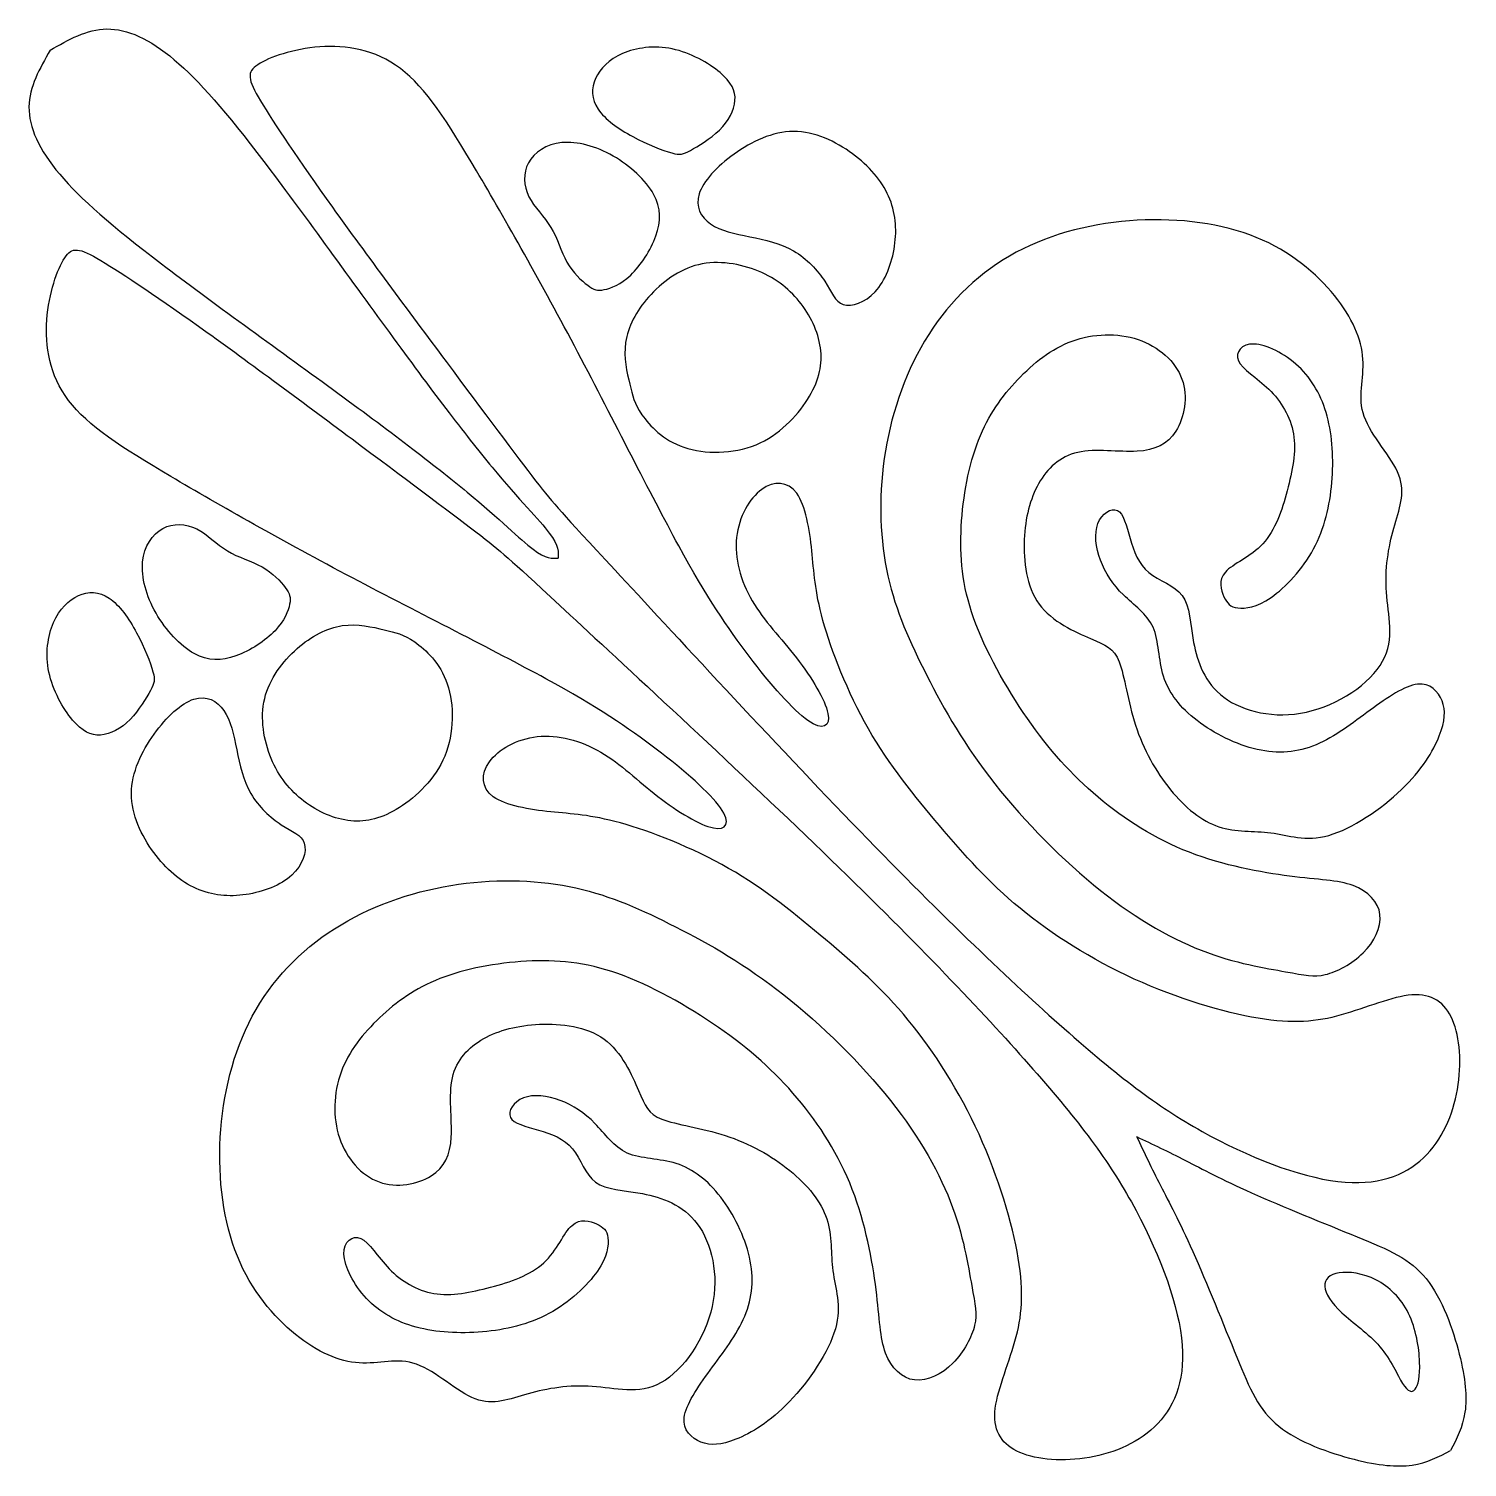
# Model space of a CAD drawing. Header units: millimetres. Extents: x 183 to 445, y 12 to 405.
# Drawn here: x 183.49 to 214.53, y 241.98 to 273.02 of the extents above; entities that cross this region are included whole.
import ezdxf

# ---------------------------------------------------------------- set-up
doc = ezdxf.new("R2010")
doc.units = ezdxf.units.MM
doc.layers.add('Default', color=7, linetype='Continuous')
doc.layers.add('DV1_Layer_1', color=7, linetype='Continuous')

# ---------------------------------------------------------------- blocks, each defined once
blk = doc.blocks.new('SE')
at = {"layer": 'DV1_Layer_1', "color": 7, "linetype": 'Continuous'}
for points, knots in [([(183.951, 272.561), (184.345, 272.787), (184.739, 273.013), (185.176, 273.018), (185.614, 273.023), (186.095, 272.806), (186.63, 272.356), (187.165, 271.905), (187.754, 271.22), (188.559, 270.162), (189.364, 269.104), (190.386, 267.674), (191.27, 266.466), (192.153, 265.258), (192.898, 264.272), (193.487, 263.563), (194.076, 262.854), (194.509, 262.421), (194.721, 262.14), (194.932, 261.858), (194.922, 261.729), (194.913, 261.599)], [0, 0, 0, 0, 0.125, 0.125, 0.125, 0.25, 0.25, 0.25, 0.375, 0.375, 0.375, 0.5, 0.5, 0.5, 0.625, 0.625, 0.625, 0.75, 0.75, 0.75, 1, 1, 1, 1]), ([(183.951, 272.561), (183.725, 272.167), (183.499, 271.773), (183.494, 271.335), (183.489, 270.898), (183.706, 270.417), (184.156, 269.882), (184.607, 269.347), (185.292, 268.758), (186.35, 267.953), (187.408, 267.147), (188.838, 266.126), (190.046, 265.242), (191.254, 264.359), (192.24, 263.614), (192.949, 263.025), (193.658, 262.436), (194.091, 262.003), (194.372, 261.792), (194.653, 261.58), (194.783, 261.589), (194.913, 261.599)], [0, 0, 0, 0, 0.125, 0.125, 0.125, 0.25, 0.25, 0.25, 0.375, 0.375, 0.375, 0.5, 0.5, 0.5, 0.625, 0.625, 0.625, 0.75, 0.75, 0.75, 1, 1, 1, 1]), ([(194.427, 263.269), (194.013, 263.803), (193.305, 264.753), (192.495, 265.841), (191.684, 266.928), (190.771, 268.155), (190.043, 269.17), (189.316, 270.186), (188.775, 270.991), (188.493, 271.466), (188.21, 271.941), (188.186, 272.085), (188.433, 272.248), (188.679, 272.41), (189.196, 272.59), (189.767, 272.632), (190.338, 272.674), (190.963, 272.578), (191.51, 272.163), (192.057, 271.749), (192.526, 271.015), (193.151, 269.958), (193.776, 268.9), (194.557, 267.518), (195.338, 266.039), (196.12, 264.561), (196.901, 262.986), (197.514, 261.868), (198.127, 260.75), (198.572, 260.089), (199.034, 259.482), (199.497, 258.875), (199.978, 258.322), (200.303, 258.094), (200.627, 257.865), (200.796, 257.962), (200.735, 258.25), (200.675, 258.538), (200.387, 259.019), (200.056, 259.446), (199.726, 259.873), (199.353, 260.245), (199.101, 260.678), (198.848, 261.111), (198.716, 261.604), (198.764, 262.048), (198.812, 262.493), (199.041, 262.89), (199.305, 263.082), (199.569, 263.274), (199.87, 263.262), (200.062, 262.998), (200.254, 262.733), (200.339, 262.216), (200.387, 261.76), (200.435, 261.303), (200.447, 260.906), (200.627, 260.257), (200.808, 259.608), (201.156, 258.707), (201.607, 257.919), (202.058, 257.132), (202.61, 256.459), (203.145, 255.828), (203.68, 255.197), (204.197, 254.608), (204.882, 254.043), (205.567, 253.478), (206.421, 252.937), (207.346, 252.516), (208.272, 252.096), (209.27, 251.795), (210.021, 251.669), (210.772, 251.543), (211.277, 251.591), (211.812, 251.741), (212.347, 251.891), (212.912, 252.144), (213.338, 252.174), (213.765, 252.204), (214.054, 252.012), (214.216, 251.633), (214.378, 251.254), (214.414, 250.689), (214.222, 249.583), (213.994, 249.043), (213.585, 248.658), (213.176, 248.273), (212.587, 248.045), (211.74, 248.147), (210.892, 248.249), (209.786, 248.682), (208.807, 249.229), (207.827, 249.776), (206.974, 250.437), (205.832, 251.446), (204.69, 252.456), (203.26, 253.815), (201.42, 255.715), (199.579, 257.615), (197.33, 260.057), (196.145, 261.337), (194.96, 262.617), (194.84, 262.735), (194.427, 263.269)], [0, 0, 0, 0, 0.027778, 0.027778, 0.027778, 0.055556, 0.055556, 0.055556, 0.083333, 0.083333, 0.083333, 0.111111, 0.111111, 0.111111, 0.138889, 0.138889, 0.138889, 0.166667, 0.166667, 0.166667, 0.194444, 0.194444, 0.194444, 0.222222, 0.222222, 0.222222, 0.25, 0.25, 0.25, 0.277778, 0.277778, 0.277778, 0.305556, 0.305556, 0.305556, 0.333333, 0.333333, 0.333333, 0.361111, 0.361111, 0.361111, 0.388889, 0.388889, 0.388889, 0.416667, 0.416667, 0.416667, 0.444444, 0.444444, 0.444444, 0.472222, 0.472222, 0.472222, 0.5, 0.5, 0.5, 0.527778, 0.527778, 0.527778, 0.555556, 0.555556, 0.555556, 0.583333, 0.583333, 0.583333, 0.611111, 0.611111, 0.611111, 0.638889, 0.638889, 0.638889, 0.666667, 0.666667, 0.666667, 0.694444, 0.694444, 0.694444, 0.722222, 0.722222, 0.722222, 0.75, 0.75, 0.75, 0.777778, 0.777778, 0.805556, 0.805556, 0.805556, 0.833333, 0.833333, 0.833333, 0.861111, 0.861111, 0.861111, 0.888889, 0.888889, 0.888889, 0.916667, 0.916667, 0.916667, 0.944444, 0.944444, 0.944444, 1, 1, 1, 1]), ([(197.363, 270.343), (197.171, 270.397), (196.838, 270.527), (196.525, 270.695), (196.213, 270.863), (195.922, 271.07), (195.628, 271.508), (195.624, 271.74), (195.721, 271.953), (195.817, 272.166), (196.012, 272.361), (196.303, 272.487), (196.594, 272.614), (196.982, 272.671), (197.374, 272.588), (197.766, 272.505), (198.162, 272.283), (198.407, 272.077), (198.651, 271.872), (198.744, 271.683), (198.729, 271.473), (198.714, 271.262), (198.591, 271.031), (198.395, 270.837), (198.198, 270.644), (197.928, 270.488), (197.767, 270.399), (197.606, 270.31), (197.555, 270.289), (197.363, 270.343)], [0, 0, 0, 0, 0.090909, 0.090909, 0.090909, 0.181818, 0.181818, 0.272727, 0.272727, 0.272727, 0.363636, 0.363636, 0.363636, 0.454545, 0.454545, 0.454545, 0.545455, 0.545455, 0.545455, 0.636364, 0.636364, 0.636364, 0.727273, 0.727273, 0.727273, 0.818182, 0.818182, 0.818182, 1, 1, 1, 1]), ([(200.665, 267.573), (200.513, 267.806), (200.279, 268.064), (199.994, 268.229), (199.708, 268.395), (199.372, 268.467), (199.049, 268.534), (198.726, 268.602), (198.417, 268.665), (198.202, 268.81), (197.988, 268.956), (197.868, 269.184), (197.955, 269.458), (198.042, 269.731), (198.336, 270.049), (198.71, 270.318), (199.084, 270.587), (199.537, 270.806), (199.992, 270.807), (200.447, 270.809), (200.904, 270.593), (201.265, 270.327), (201.627, 270.061), (201.895, 269.746), (202.045, 269.407), (202.195, 269.067), (202.228, 268.704), (202.172, 268.333), (202.117, 267.962), (201.973, 267.584), (201.755, 267.348), (201.537, 267.112), (201.246, 267.019), (201.066, 267.076), (200.886, 267.133), (200.816, 267.34), (200.665, 267.573)], [0, 0, 0, 0, 0.076923, 0.076923, 0.076923, 0.153846, 0.153846, 0.153846, 0.230769, 0.230769, 0.230769, 0.307692, 0.307692, 0.307692, 0.384615, 0.384615, 0.384615, 0.461538, 0.461538, 0.461538, 0.538462, 0.538462, 0.538462, 0.615385, 0.615385, 0.615385, 0.692308, 0.692308, 0.692308, 0.769231, 0.769231, 0.769231, 0.846154, 0.846154, 0.846154, 1, 1, 1, 1]), ([(195.55, 267.488), (195.417, 267.587), (195.231, 267.761), (195.102, 267.989), (194.973, 268.217), (194.901, 268.5), (194.613, 268.974), (194.396, 269.166), (194.281, 269.399), (194.165, 269.632), (194.15, 269.905), (194.273, 270.13), (194.396, 270.355), (194.658, 270.533), (194.991, 270.566), (195.324, 270.599), (195.73, 270.488), (196.1, 270.276), (196.471, 270.064), (196.808, 269.752), (196.973, 269.452), (197.138, 269.151), (197.132, 268.863), (197.021, 268.554), (196.91, 268.244), (196.693, 267.914), (196.479, 267.708), (196.264, 267.503), (196.051, 267.422), (195.905, 267.393), (195.76, 267.364), (195.682, 267.388), (195.55, 267.488)], [0, 0, 0, 0, 0.083333, 0.083333, 0.083333, 0.166667, 0.166667, 0.25, 0.25, 0.25, 0.333333, 0.333333, 0.333333, 0.416667, 0.416667, 0.416667, 0.5, 0.5, 0.5, 0.583333, 0.583333, 0.583333, 0.666667, 0.666667, 0.666667, 0.75, 0.75, 0.75, 0.833333, 0.833333, 0.833333, 1, 1, 1, 1]), ([(210.612, 252.675), (210.188, 252.75), (209.522, 252.852), (208.062, 253.422), (207.27, 253.891), (206.465, 254.551), (205.66, 255.212), (204.843, 256.065), (203.594, 257.698), (203.162, 258.479), (202.801, 259.2), (202.441, 259.921), (202.153, 260.581), (202, 261.359), (201.846, 262.137), (201.828, 263.031), (201.976, 263.917), (202.123, 264.803), (202.435, 265.68), (202.909, 266.425), (203.384, 267.169), (204.021, 267.782), (204.798, 268.199), (205.576, 268.617), (206.495, 268.839), (207.411, 268.89), (208.327, 268.941), (209.239, 268.821), (209.978, 268.521), (210.717, 268.22), (211.281, 267.74), (211.666, 267.265), (212.05, 266.791), (212.254, 266.322), (212.281, 265.893), (212.308, 265.464), (212.158, 265.073), (212.308, 264.653), (212.458, 264.232), (212.908, 263.781), (213.058, 263.387), (213.208, 262.992), (213.058, 262.655), (212.944, 262.245), (212.83, 261.837), (212.751, 261.356), (212.787, 260.862), (212.823, 260.368), (212.974, 259.861), (212.705, 259.375), (212.435, 258.89), (211.744, 258.426), (211.059, 258.276), (210.375, 258.125), (209.696, 258.287), (209.279, 258.596), (208.861, 258.906), (208.705, 259.362), (208.627, 259.776), (208.549, 260.191), (208.549, 260.563), (208.213, 261.02), (207.876, 261.103), (207.657, 261.287), (207.438, 261.47), (207.336, 261.752), (207.255, 262.025), (207.173, 262.299), (207.114, 262.563), (206.981, 262.629), (206.849, 262.695), (206.645, 262.563), (206.561, 262.347), (206.477, 262.131), (206.513, 261.83), (206.615, 261.554), (206.717, 261.278), (206.885, 261.025), (207.111, 260.806), (207.336, 260.587), (207.618, 260.401), (207.75, 260.107), (207.882, 259.812), (207.864, 259.41), (207.978, 259.05), (208.092, 258.689), (208.339, 258.371), (208.702, 258.092), (209.065, 257.812), (209.546, 257.572), (209.996, 257.47), (210.447, 257.368), (210.867, 257.404), (211.269, 257.572), (211.672, 257.74), (212.056, 258.041), (212.813, 258.593), (213.185, 258.846), (213.459, 258.879), (213.732, 258.912), (213.906, 258.725), (213.987, 258.518), (214.068, 258.311), (214.056, 258.083), (213.927, 257.761), (213.798, 257.44), (213.552, 257.026), (213.113, 256.605), (212.675, 256.185), (212.044, 255.758), (211.543, 255.617), (211.041, 255.476), (210.669, 255.62), (210.294, 255.672), (209.918, 255.722), (209.54, 255.68), (209.17, 255.804), (208.801, 255.927), (208.441, 256.215), (208.126, 256.602), (207.81, 256.99), (207.54, 257.476), (207.372, 257.993), (207.204, 258.509), (207.138, 259.056), (207.02, 259.359), (206.903, 259.662), (206.735, 259.722), (206.402, 259.863), (206.068, 260.005), (205.57, 260.227), (205.291, 260.608), (205.011, 260.989), (204.951, 261.53), (204.972, 262.001), (204.993, 262.473), (205.096, 262.875), (205.282, 263.206), (205.468, 263.536), (205.738, 263.794), (206.125, 263.881), (206.513, 263.968), (207.017, 263.884), (207.792, 263.926), (208.062, 264.052), (208.243, 264.341), (208.423, 264.629), (208.513, 265.079), (208.375, 265.464), (208.237, 265.848), (207.87, 266.166), (207.426, 266.317), (206.981, 266.467), (206.459, 266.449), (206.005, 266.284), (205.552, 266.118), (205.168, 265.806), (204.489, 265.091), (204.195, 264.689), (203.774, 263.608), (203.648, 262.929), (203.612, 262.281), (203.576, 261.632), (203.63, 261.013), (203.879, 260.308), (204.129, 259.602), (204.573, 258.81), (205.038, 258.14), (205.504, 257.47), (205.99, 256.924), (207.138, 255.957), (207.798, 255.536), (208.534, 255.251), (209.269, 254.966), (210.08, 254.815), (211.317, 254.659), (211.744, 254.653), (212.392, 254.413), (212.615, 254.179), (212.648, 253.906), (212.681, 253.633), (212.525, 253.32), (212.284, 253.08), (212.044, 252.84), (211.72, 252.672), (211.468, 252.612), (211.215, 252.551), (211.035, 252.6), (210.612, 252.675)], [0, 0, 0, 0, 0.014925, 0.014925, 0.029851, 0.029851, 0.029851, 0.044776, 0.044776, 0.059701, 0.059701, 0.059701, 0.074627, 0.074627, 0.074627, 0.089552, 0.089552, 0.089552, 0.104478, 0.104478, 0.104478, 0.119403, 0.119403, 0.119403, 0.134328, 0.134328, 0.134328, 0.149254, 0.149254, 0.149254, 0.164179, 0.164179, 0.164179, 0.179104, 0.179104, 0.179104, 0.19403, 0.19403, 0.19403, 0.208955, 0.208955, 0.208955, 0.223881, 0.223881, 0.223881, 0.238806, 0.238806, 0.238806, 0.253731, 0.253731, 0.253731, 0.268657, 0.268657, 0.268657, 0.283582, 0.283582, 0.283582, 0.298507, 0.298507, 0.298507, 0.313433, 0.313433, 0.328358, 0.328358, 0.328358, 0.343284, 0.343284, 0.343284, 0.358209, 0.358209, 0.358209, 0.373134, 0.373134, 0.373134, 0.38806, 0.38806, 0.38806, 0.402985, 0.402985, 0.402985, 0.41791, 0.41791, 0.41791, 0.432836, 0.432836, 0.432836, 0.447761, 0.447761, 0.447761, 0.462687, 0.462687, 0.462687, 0.477612, 0.477612, 0.477612, 0.492537, 0.492537, 0.507463, 0.507463, 0.507463, 0.522388, 0.522388, 0.522388, 0.537313, 0.537313, 0.537313, 0.552239, 0.552239, 0.552239, 0.567164, 0.567164, 0.567164, 0.58209, 0.58209, 0.58209, 0.597015, 0.597015, 0.597015, 0.61194, 0.61194, 0.61194, 0.626866, 0.626866, 0.626866, 0.641791, 0.641791, 0.641791, 0.656716, 0.656716, 0.656716, 0.671642, 0.671642, 0.671642, 0.686567, 0.686567, 0.686567, 0.701493, 0.701493, 0.701493, 0.716418, 0.716418, 0.716418, 0.731343, 0.731343, 0.746269, 0.746269, 0.746269, 0.761194, 0.761194, 0.761194, 0.776119, 0.776119, 0.776119, 0.791045, 0.791045, 0.791045, 0.80597, 0.80597, 0.820896, 0.820896, 0.835821, 0.835821, 0.835821, 0.850746, 0.850746, 0.850746, 0.865672, 0.865672, 0.865672, 0.880597, 0.880597, 0.895522, 0.895522, 0.895522, 0.910448, 0.910448, 0.925373, 0.925373, 0.940299, 0.940299, 0.940299, 0.955224, 0.955224, 0.955224, 0.970149, 0.970149, 0.970149, 1, 1, 1, 1]), ([(193.242, 262.085), (192.709, 262.499), (191.759, 263.207), (190.671, 264.017), (189.583, 264.828), (188.357, 265.741), (187.342, 266.469), (186.326, 267.196), (185.52, 267.737), (185.046, 268.019), (184.571, 268.302), (184.427, 268.326), (184.264, 268.079), (184.102, 267.833), (183.922, 267.316), (183.838, 266.174), (183.934, 265.549), (184.348, 265.002), (184.763, 264.455), (185.496, 263.986), (186.554, 263.361), (187.612, 262.736), (188.994, 261.955), (190.473, 261.174), (191.951, 260.392), (193.526, 259.611), (194.644, 258.998), (195.762, 258.385), (196.423, 257.94), (197.03, 257.477), (197.637, 257.015), (198.19, 256.534), (198.418, 256.209), (198.647, 255.885), (198.55, 255.717), (198.262, 255.776), (197.973, 255.837), (197.492, 256.125), (197.066, 256.456), (196.639, 256.786), (196.267, 257.159), (195.834, 257.411), (195.401, 257.664), (194.908, 257.796), (194.463, 257.748), (194.019, 257.7), (193.622, 257.471), (193.237, 256.942), (193.249, 256.642), (193.514, 256.45), (193.778, 256.257), (194.295, 256.173), (194.752, 256.125), (195.209, 256.077), (195.605, 256.065), (196.255, 255.885), (196.904, 255.704), (197.805, 255.356), (198.592, 254.905), (199.38, 254.454), (200.053, 253.901), (200.684, 253.366), (201.315, 252.832), (201.904, 252.315), (202.469, 251.63), (203.034, 250.945), (203.575, 250.091), (204.416, 248.24), (204.717, 247.242), (204.843, 246.491), (204.969, 245.74), (204.921, 245.235), (204.771, 244.7), (204.621, 244.165), (204.368, 243.6), (204.338, 243.173), (204.308, 242.747), (204.5, 242.458), (204.879, 242.296), (205.258, 242.134), (205.822, 242.098), (206.376, 242.194), (206.928, 242.29), (207.469, 242.518), (207.854, 242.927), (208.239, 243.336), (208.467, 243.925), (208.365, 244.772), (208.263, 245.619), (207.83, 246.725), (207.283, 247.705), (206.736, 248.685), (206.075, 249.538), (205.065, 250.68), (204.056, 251.822), (202.697, 253.252), (200.797, 255.092), (198.897, 256.932), (196.455, 259.182), (195.175, 260.367), (193.894, 261.552), (193.776, 261.672), (193.242, 262.085)], [0, 0, 0, 0, 0.027778, 0.027778, 0.027778, 0.055556, 0.055556, 0.055556, 0.083333, 0.083333, 0.083333, 0.111111, 0.111111, 0.111111, 0.138889, 0.138889, 0.166667, 0.166667, 0.166667, 0.194444, 0.194444, 0.194444, 0.222222, 0.222222, 0.222222, 0.25, 0.25, 0.25, 0.277778, 0.277778, 0.277778, 0.305556, 0.305556, 0.305556, 0.333333, 0.333333, 0.333333, 0.361111, 0.361111, 0.361111, 0.388889, 0.388889, 0.388889, 0.416667, 0.416667, 0.416667, 0.444444, 0.444444, 0.472222, 0.472222, 0.472222, 0.5, 0.5, 0.5, 0.527778, 0.527778, 0.527778, 0.555556, 0.555556, 0.555556, 0.583333, 0.583333, 0.583333, 0.611111, 0.611111, 0.611111, 0.638889, 0.638889, 0.666667, 0.666667, 0.666667, 0.694444, 0.694444, 0.694444, 0.722222, 0.722222, 0.722222, 0.75, 0.75, 0.75, 0.777778, 0.777778, 0.777778, 0.805556, 0.805556, 0.805556, 0.833333, 0.833333, 0.833333, 0.861111, 0.861111, 0.861111, 0.888889, 0.888889, 0.888889, 0.916667, 0.916667, 0.916667, 0.944444, 0.944444, 0.944444, 1, 1, 1, 1]), ([(196.458, 265.354), (196.399, 265.602), (196.321, 265.926), (196.369, 266.256), (196.417, 266.587), (196.591, 266.923), (196.866, 267.234), (197.141, 267.545), (197.516, 267.83), (197.943, 267.932), (198.369, 268.034), (198.847, 267.953), (199.237, 267.791), (199.627, 267.629), (199.931, 267.385), (200.16, 267.084), (200.39, 266.782), (200.546, 266.422), (200.581, 266.075), (200.615, 265.728), (200.528, 265.395), (200.294, 265.025), (200.06, 264.656), (199.678, 264.25), (198.687, 263.842), (198.078, 263.839), (197.627, 263.992), (197.177, 264.146), (196.886, 264.455), (196.721, 264.695), (196.555, 264.935), (196.516, 265.106), (196.458, 265.354)], [0, 0, 0, 0, 0.083333, 0.083333, 0.083333, 0.166667, 0.166667, 0.166667, 0.25, 0.25, 0.25, 0.333333, 0.333333, 0.333333, 0.416667, 0.416667, 0.416667, 0.5, 0.5, 0.5, 0.583333, 0.583333, 0.583333, 0.666667, 0.666667, 0.75, 0.75, 0.75, 0.833333, 0.833333, 0.833333, 1, 1, 1, 1]), ([(209.281, 260.767), (209.215, 260.912), (209.151, 261.123), (209.312, 261.3), (209.472, 261.477), (209.857, 261.621), (210.122, 261.909), (210.387, 262.197), (210.531, 262.629), (210.645, 263.055), (210.759, 263.482), (210.843, 263.902), (210.781, 264.279), (210.719, 264.655), (210.511, 264.988), (210.25, 265.243), (209.988, 265.498), (209.674, 265.676), (209.592, 265.858), (209.51, 266.04), (209.66, 266.226), (209.93, 266.22), (210.2, 266.214), (210.591, 266.016), (210.889, 265.735), (211.186, 265.455), (211.392, 265.091), (211.624, 264.228), (211.651, 263.728), (211.609, 263.232), (211.566, 262.735), (211.454, 262.24), (210.975, 261.356), (210.609, 260.965), (210.299, 260.752), (209.99, 260.539), (209.738, 260.503), (209.577, 260.524), (209.417, 260.545), (209.347, 260.623), (209.281, 260.767)], [0, 0, 0, 0, 0.066667, 0.066667, 0.066667, 0.133333, 0.133333, 0.133333, 0.2, 0.2, 0.2, 0.266667, 0.266667, 0.266667, 0.333333, 0.333333, 0.333333, 0.4, 0.4, 0.4, 0.466667, 0.466667, 0.466667, 0.533333, 0.533333, 0.533333, 0.6, 0.6, 0.666667, 0.666667, 0.666667, 0.733333, 0.733333, 0.8, 0.8, 0.8, 0.866667, 0.866667, 0.866667, 1, 1, 1, 1]), ([(189.024, 260.962), (188.925, 261.095), (188.751, 261.281), (188.523, 261.41), (188.295, 261.539), (188.012, 261.611), (187.775, 261.755), (187.538, 261.899), (187.346, 262.116), (187.113, 262.231), (186.88, 262.347), (186.607, 262.362), (186.382, 262.239), (186.156, 262.116), (185.979, 261.854), (185.946, 261.521), (185.913, 261.188), (186.024, 260.782), (186.236, 260.411), (186.448, 260.041), (186.76, 259.704), (187.06, 259.539), (187.361, 259.374), (187.649, 259.38), (187.958, 259.491), (188.268, 259.602), (188.598, 259.818), (188.803, 260.033), (189.009, 260.248), (189.09, 260.461), (189.119, 260.607), (189.147, 260.752), (189.123, 260.83), (189.024, 260.962)], [0, 0, 0, 0, 0.083333, 0.083333, 0.083333, 0.166667, 0.166667, 0.166667, 0.25, 0.25, 0.25, 0.333333, 0.333333, 0.333333, 0.416667, 0.416667, 0.416667, 0.5, 0.5, 0.5, 0.583333, 0.583333, 0.583333, 0.666667, 0.666667, 0.666667, 0.75, 0.75, 0.75, 0.833333, 0.833333, 0.833333, 1, 1, 1, 1]), ([(186.169, 259.149), (186.114, 259.341), (185.985, 259.674), (185.817, 259.987), (185.649, 260.299), (185.442, 260.59), (185.223, 260.737), (185.003, 260.884), (184.772, 260.887), (184.559, 260.791), (184.346, 260.695), (184.151, 260.5), (184.024, 260.209), (183.898, 259.917), (183.841, 259.53), (183.924, 259.138), (184.006, 258.746), (184.229, 258.35), (184.434, 258.105), (184.64, 257.86), (184.829, 257.767), (185.039, 257.782), (185.25, 257.797), (185.481, 257.92), (185.675, 258.117), (185.868, 258.314), (186.024, 258.584), (186.113, 258.745), (186.201, 258.905), (186.223, 258.957), (186.169, 259.149)], [0, 0, 0, 0, 0.090909, 0.090909, 0.090909, 0.181818, 0.181818, 0.181818, 0.272727, 0.272727, 0.272727, 0.363636, 0.363636, 0.363636, 0.454545, 0.454545, 0.454545, 0.545455, 0.545455, 0.545455, 0.636364, 0.636364, 0.636364, 0.727273, 0.727273, 0.727273, 0.818182, 0.818182, 0.818182, 1, 1, 1, 1]), ([(191.158, 260.054), (190.91, 260.112), (190.586, 260.191), (190.255, 260.143), (189.925, 260.095), (189.589, 259.92), (189.278, 259.646), (188.967, 259.371), (188.682, 258.996), (188.478, 258.143), (188.559, 257.665), (188.721, 257.275), (188.883, 256.885), (189.126, 256.581), (189.428, 256.352), (189.73, 256.122), (190.09, 255.966), (190.437, 255.931), (190.784, 255.897), (191.117, 255.984), (191.486, 256.218), (191.856, 256.452), (192.261, 256.833), (192.465, 257.329), (192.67, 257.824), (192.673, 258.434), (192.519, 258.884), (192.366, 259.335), (192.057, 259.626), (191.817, 259.791), (191.577, 259.956), (191.406, 259.995), (191.158, 260.054)], [0, 0, 0, 0, 0.083333, 0.083333, 0.083333, 0.166667, 0.166667, 0.166667, 0.25, 0.25, 0.333333, 0.333333, 0.333333, 0.416667, 0.416667, 0.416667, 0.5, 0.5, 0.5, 0.583333, 0.583333, 0.583333, 0.666667, 0.666667, 0.666667, 0.75, 0.75, 0.75, 0.833333, 0.833333, 0.833333, 1, 1, 1, 1]), ([(188.939, 255.847), (188.706, 255.999), (188.448, 256.233), (188.282, 256.518), (188.117, 256.804), (188.045, 257.14), (187.978, 257.463), (187.91, 257.785), (187.847, 258.095), (187.556, 258.524), (187.328, 258.644), (187.054, 258.557), (186.781, 258.47), (186.463, 258.176), (186.194, 257.802), (185.925, 257.428), (185.706, 256.975), (185.704, 256.52), (185.703, 256.065), (185.919, 255.608), (186.185, 255.246), (186.451, 254.885), (186.766, 254.617), (187.105, 254.467), (187.445, 254.317), (187.808, 254.284), (188.179, 254.34), (188.55, 254.395), (188.928, 254.539), (189.164, 254.757), (189.4, 254.975), (189.493, 255.266), (189.435, 255.446), (189.379, 255.626), (189.171, 255.696), (188.939, 255.847)], [0, 0, 0, 0, 0.076923, 0.076923, 0.076923, 0.153846, 0.153846, 0.153846, 0.230769, 0.230769, 0.307692, 0.307692, 0.307692, 0.384615, 0.384615, 0.384615, 0.461538, 0.461538, 0.461538, 0.538462, 0.538462, 0.538462, 0.615385, 0.615385, 0.615385, 0.692308, 0.692308, 0.692308, 0.769231, 0.769231, 0.769231, 0.846154, 0.846154, 0.846154, 1, 1, 1, 1]), ([(203.837, 245.9), (203.762, 246.324), (203.66, 246.99), (203.375, 247.72), (203.09, 248.449), (202.621, 249.242), (201.3, 250.852), (200.447, 251.669), (199.63, 252.293), (198.814, 252.918), (198.033, 253.35), (197.312, 253.711), (196.591, 254.071), (195.931, 254.359), (195.153, 254.512), (194.375, 254.665), (193.48, 254.683), (192.595, 254.536), (191.709, 254.389), (190.832, 254.077), (190.087, 253.602), (189.343, 253.128), (188.73, 252.491), (188.313, 251.714), (187.895, 250.936), (187.673, 250.017), (187.622, 249.101), (187.571, 248.185), (187.691, 247.272), (187.991, 246.534), (188.292, 245.795), (188.772, 245.23), (189.246, 244.846), (189.721, 244.462), (190.189, 244.257), (190.619, 244.231), (191.048, 244.203), (191.439, 244.354), (191.859, 244.204), (192.28, 244.054), (192.731, 243.604), (193.125, 243.454), (193.52, 243.304), (193.857, 243.453), (194.266, 243.568), (194.675, 243.682), (195.156, 243.761), (195.65, 243.725), (196.144, 243.689), (196.651, 243.538), (197.622, 244.077), (198.086, 244.768), (198.237, 245.453), (198.387, 246.137), (198.225, 246.816), (197.916, 247.233), (197.606, 247.651), (197.15, 247.807), (196.735, 247.885), (196.321, 247.963), (195.949, 247.963), (195.721, 248.131), (195.492, 248.299), (195.408, 248.636), (195.042, 249.074), (194.76, 249.176), (194.487, 249.257), (194.213, 249.338), (193.949, 249.398), (193.883, 249.531), (193.817, 249.663), (193.949, 249.867), (194.165, 249.951), (194.381, 250.035), (194.682, 249.999), (194.958, 249.897), (195.234, 249.795), (195.486, 249.627), (195.706, 249.401), (195.925, 249.176), (196.111, 248.894), (196.405, 248.762), (196.699, 248.63), (197.102, 248.648), (197.462, 248.534), (197.823, 248.419), (198.141, 248.173), (198.42, 247.81), (198.699, 247.447), (198.94, 246.966), (199.144, 246.065), (199.108, 245.645), (198.771, 244.84), (198.471, 244.456), (198.195, 244.077), (197.919, 243.699), (197.667, 243.327), (197.633, 243.053), (197.6, 242.78), (197.787, 242.606), (197.994, 242.525), (198.201, 242.444), (198.429, 242.456), (198.75, 242.585), (199.072, 242.714), (199.486, 242.96), (200.327, 243.837), (200.753, 244.468), (201.036, 245.471), (200.892, 245.843), (200.841, 246.218), (200.789, 246.594), (200.831, 246.972), (200.585, 247.711), (200.297, 248.071), (199.91, 248.386), (199.522, 248.702), (199.036, 248.972), (198.519, 249.14), (198.003, 249.308), (197.456, 249.374), (197.153, 249.491), (196.85, 249.609), (196.79, 249.777), (196.648, 250.11), (196.507, 250.443), (196.285, 250.942), (195.904, 251.221), (195.522, 251.5), (194.982, 251.56), (194.511, 251.539), (194.039, 251.518), (193.637, 251.416), (193.306, 251.23), (192.976, 251.044), (192.718, 250.774), (192.631, 250.386), (192.544, 249.999), (192.628, 249.495), (192.607, 249.107), (192.586, 248.72), (192.46, 248.449), (192.171, 248.269), (191.883, 248.089), (191.433, 247.999), (191.048, 248.137), (190.664, 248.275), (190.345, 248.642), (190.195, 249.086), (190.045, 249.531), (190.063, 250.053), (190.228, 250.506), (190.393, 250.96), (190.706, 251.344), (191.063, 251.684), (191.42, 252.023), (191.823, 252.317), (192.363, 252.527), (192.904, 252.738), (193.582, 252.864), (194.231, 252.9), (194.88, 252.936), (195.498, 252.882), (196.91, 252.383), (197.703, 251.939), (198.372, 251.473), (199.042, 251.008), (199.588, 250.521), (200.072, 249.948), (200.555, 249.374), (200.976, 248.714), (201.261, 247.978), (201.546, 247.242), (201.696, 246.432), (201.774, 245.813), (201.852, 245.194), (201.858, 244.768), (201.979, 244.444), (202.099, 244.119), (202.333, 243.897), (202.606, 243.864), (202.879, 243.831), (203.192, 243.987), (203.432, 244.227), (203.672, 244.468), (203.84, 244.792), (203.9, 245.044), (203.96, 245.296), (203.913, 245.477), (203.837, 245.9)], [0, 0, 0, 0, 0.014925, 0.014925, 0.014925, 0.029851, 0.029851, 0.044776, 0.044776, 0.044776, 0.059701, 0.059701, 0.059701, 0.074627, 0.074627, 0.074627, 0.089552, 0.089552, 0.089552, 0.104478, 0.104478, 0.104478, 0.119403, 0.119403, 0.119403, 0.134328, 0.134328, 0.134328, 0.149254, 0.149254, 0.149254, 0.164179, 0.164179, 0.164179, 0.179104, 0.179104, 0.179104, 0.19403, 0.19403, 0.19403, 0.208955, 0.208955, 0.208955, 0.223881, 0.223881, 0.223881, 0.238806, 0.238806, 0.238806, 0.253731, 0.253731, 0.268657, 0.268657, 0.268657, 0.283582, 0.283582, 0.283582, 0.298507, 0.298507, 0.298507, 0.313433, 0.313433, 0.313433, 0.328358, 0.328358, 0.343284, 0.343284, 0.343284, 0.358209, 0.358209, 0.358209, 0.373134, 0.373134, 0.373134, 0.38806, 0.38806, 0.38806, 0.402985, 0.402985, 0.402985, 0.41791, 0.41791, 0.41791, 0.432836, 0.432836, 0.432836, 0.447761, 0.447761, 0.447761, 0.462687, 0.462687, 0.477612, 0.477612, 0.492537, 0.492537, 0.492537, 0.507463, 0.507463, 0.507463, 0.522388, 0.522388, 0.522388, 0.537313, 0.537313, 0.537313, 0.552239, 0.552239, 0.567164, 0.567164, 0.58209, 0.58209, 0.58209, 0.597015, 0.597015, 0.61194, 0.61194, 0.61194, 0.626866, 0.626866, 0.626866, 0.641791, 0.641791, 0.641791, 0.656716, 0.656716, 0.656716, 0.671642, 0.671642, 0.671642, 0.686567, 0.686567, 0.686567, 0.701493, 0.701493, 0.701493, 0.716418, 0.716418, 0.716418, 0.731343, 0.731343, 0.731343, 0.746269, 0.746269, 0.746269, 0.761194, 0.761194, 0.761194, 0.776119, 0.776119, 0.776119, 0.791045, 0.791045, 0.791045, 0.80597, 0.80597, 0.80597, 0.820896, 0.820896, 0.820896, 0.835821, 0.835821, 0.835821, 0.850746, 0.850746, 0.865672, 0.865672, 0.865672, 0.880597, 0.880597, 0.880597, 0.895522, 0.895522, 0.895522, 0.910448, 0.910448, 0.910448, 0.925373, 0.925373, 0.925373, 0.940299, 0.940299, 0.940299, 0.955224, 0.955224, 0.955224, 0.970149, 0.970149, 0.970149, 1, 1, 1, 1]), ([(207.396, 249.116), (207.738, 248.954), (208.08, 248.792), (208.45, 248.603), (208.819, 248.414), (209.215, 248.197), (210.537, 247.609), (211.462, 247.236), (212.152, 246.954), (212.843, 246.672), (213.299, 246.48), (213.99, 245.621), (214.224, 244.954), (214.359, 244.423), (214.494, 243.891), (214.531, 243.495), (214.482, 243.17), (214.434, 242.846), (214.302, 242.594), (214.17, 242.342)], [0, 0, 0, 0, 0.125, 0.125, 0.125, 0.25, 0.25, 0.375, 0.375, 0.375, 0.5, 0.5, 0.625, 0.625, 0.625, 0.75, 0.75, 0.75, 1, 1, 1, 1]), ([(207.396, 249.116), (207.558, 248.774), (207.72, 248.431), (207.909, 248.062), (208.098, 247.693), (208.315, 247.296), (208.609, 246.636), (208.903, 245.975), (209.275, 245.05), (209.558, 244.36), (209.84, 243.669), (210.032, 243.213), (210.462, 242.867), (210.891, 242.522), (211.558, 242.288), (212.621, 242.017), (213.017, 241.981), (213.341, 242.029), (213.666, 242.077), (213.918, 242.209), (214.17, 242.342)], [0, 0, 0, 0, 0.125, 0.125, 0.125, 0.25, 0.25, 0.25, 0.375, 0.375, 0.375, 0.5, 0.5, 0.5, 0.625, 0.625, 0.75, 0.75, 0.75, 1, 1, 1, 1]), ([(195.744, 247.231), (195.6, 247.297), (195.389, 247.361), (195.212, 247.2), (195.034, 247.04), (194.891, 246.655), (194.603, 246.39), (194.315, 246.125), (193.883, 245.981), (193.03, 245.753), (192.61, 245.669), (192.233, 245.731), (191.857, 245.793), (191.524, 246.001), (191.269, 246.262), (191.014, 246.523), (190.836, 246.838), (190.472, 247.002), (190.285, 246.852), (190.291, 246.582), (190.297, 246.311), (190.496, 245.921), (191.057, 245.326), (191.42, 245.12), (191.852, 245.004), (192.284, 244.888), (192.783, 244.86), (193.777, 244.946), (194.271, 245.058), (195.156, 245.537), (195.546, 245.903), (195.76, 246.212), (195.973, 246.522), (196.009, 246.774), (195.988, 246.934), (195.967, 247.095), (195.889, 247.164), (195.744, 247.231)], [0, 0, 0, 0, 0.066667, 0.066667, 0.066667, 0.133333, 0.133333, 0.133333, 0.2, 0.2, 0.266667, 0.266667, 0.266667, 0.333333, 0.333333, 0.333333, 0.4, 0.4, 0.466667, 0.466667, 0.466667, 0.533333, 0.533333, 0.6, 0.6, 0.6, 0.666667, 0.666667, 0.733333, 0.733333, 0.8, 0.8, 0.8, 0.866667, 0.866667, 0.866667, 1, 1, 1, 1]), ([(213.137, 243.789), (213.023, 243.969), (212.885, 244.3), (212.645, 244.582), (212.404, 244.864), (212.062, 245.098), (211.828, 245.314), (211.594, 245.531), (211.341, 245.927), (211.558, 246.143), (211.972, 246.209), (212.278, 246.167), (212.561, 246.023), (212.843, 245.879), (213.101, 245.633), (213.263, 245.302), (213.426, 244.972), (213.492, 244.558), (213.504, 244.252), (213.516, 243.945), (213.474, 243.747), (213.407, 243.663), (213.341, 243.579), (213.251, 243.609), (213.137, 243.789)], [0, 0, 0, 0, 0.1, 0.1, 0.1, 0.2, 0.2, 0.2, 0.3, 0.4, 0.4, 0.5, 0.5, 0.5, 0.6, 0.6, 0.6, 0.7, 0.7, 0.7, 0.8, 0.8, 0.8, 1, 1, 1, 1])]:
    blk.add_open_spline(points, degree=3, knots=knots, dxfattribs=at)

msp = doc.modelspace()

# ---------------------------------------------------------------- block references
at = {"layer": 'Default'}
msp.add_blockref('SE', (0, 0), dxfattribs=at)

doc.saveas('drawing.dxf')
